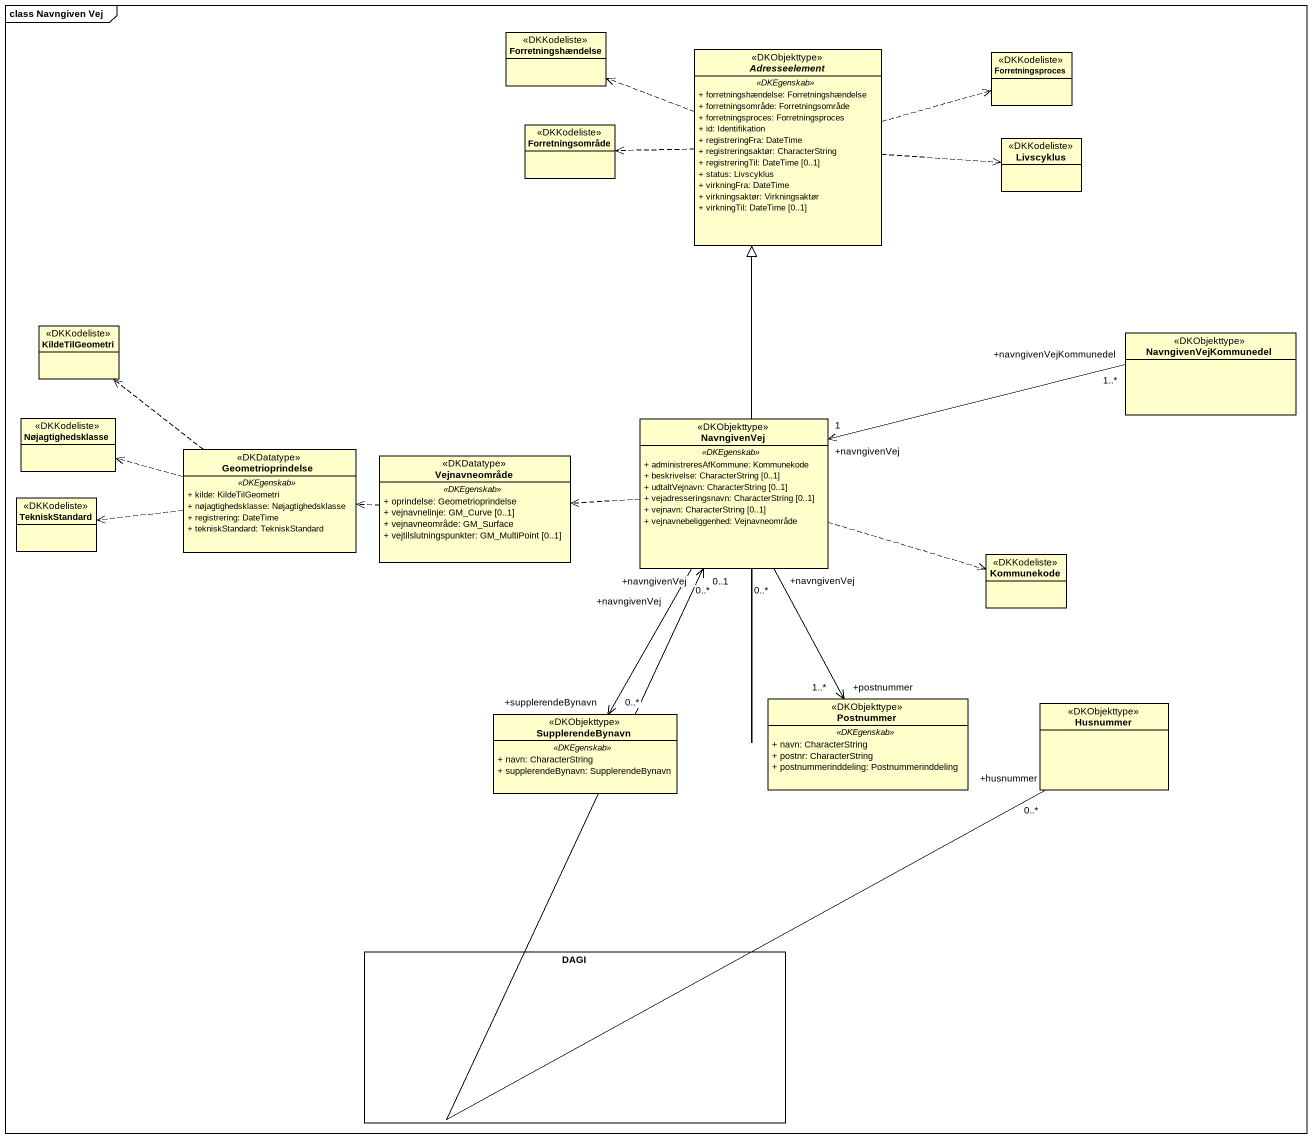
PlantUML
@startuml
mainframe class Navngiven Vej
allowmixing
hide circle
hide empty members
skinparam classAttributeIconSize 0
enum Forretningshændelse <<DKKodeliste>>
abstract class Adresseelement <<DKObjekttype>> {
  .. <<DKEgenskab>> ..
  + forretningshændelse: Forretningshændelse
  + forretningsområde: Forretningsområde
  + forretningsproces: Forretningsproces
  + id: Identifikation
  + registreringFra: DateTime
  + registreringsaktør: CharacterString
  + registreringTil: DateTime [0..1]
  + status: Livscyklus
  + virkningFra: DateTime
  + virkningsaktør: Virkningsaktør
  + virkningTil: DateTime [0..1]
}
enum Forretningsproces <<DKKodeliste>>
enum Forretningsområde <<DKKodeliste>>
enum Livscyklus <<DKKodeliste>>
enum KildeTilGeometri <<DKKodeliste>>
class NavngivenVejKommunedel <<DKObjekttype>>
enum Nøjagtighedsklasse <<DKKodeliste>>
class NavngivenVej <<DKObjekttype>> {
  .. <<DKEgenskab>> ..
  + administreresAfKommune: Kommunekode
  + beskrivelse: CharacterString [0..1]
  + udtaltVejnavn: CharacterString [0..1]
  + vejadresseringsnavn: CharacterString [0..1]
  + vejnavn: CharacterString [0..1]
  + vejnavnebeliggenhed: Vejnavneområde
}
class Geometrioprindelse <<DKDatatype>> {
  .. <<DKEgenskab>> ..
  + kilde: KildeTilGeometri
  + nøjagtighedsklasse: Nøjagtighedsklasse
  + registrering: DateTime
  + tekniskStandard: TekniskStandard
}
class Vejnavneområde <<DKDatatype>> {
  .. <<DKEgenskab>> ..
  + oprindelse: Geometrioprindelse
  + vejnavnelinje: GM_Curve [0..1]
  + vejnavneområde: GM_Surface
  + vejtilslutningspunkter: GM_MultiPoint [0..1]
}
enum TekniskStandard <<DKKodeliste>>
enum Kommunekode <<DKKodeliste>>
class SupplerendeBynavn <<DKObjekttype>> {
  .. <<DKEgenskab>> ..
  + navn: CharacterString
  + supplerendeBynavn: SupplerendeBynavn
}
class Postnummer <<DKObjekttype>> {
  .. <<DKEgenskab>> ..
  + navn: CharacterString
  + postnr: CharacterString
  + postnummerinddeling: Postnummerinddeling
}
class Husnummer <<DKObjekttype>>
rectangle DAGI
Adresseelement .left.> Forretningshændelse
Adresseelement .right.> Forretningsproces
Adresseelement .left.> Forretningsområde
Adresseelement .right.> Livscyklus
NavngivenVejKommunedel "+navngivenVejKommunedel\n1..*" -left-> "+navngivenVej\n1" NavngivenVej
NavngivenVej -up-|> Adresseelement
NavngivenVej .left.> Vejnavneområde
NavngivenVej .right.> Kommunekode
NavngivenVej "+navngivenVej\n0..*" --> "+supplerendeBynavn\n0..*" SupplerendeBynavn
NavngivenVej "+navngivenVej\n0..*" --> "+postnummer\n1..*" Postnummer
Geometrioprindelse .up.> KildeTilGeometri
Geometrioprindelse .left.> Nøjagtighedsklasse
Geometrioprindelse .left.> TekniskStandard
Vejnavneområde .left.> Geometrioprindelse
Husnummer "+husnummer\n0..*" -up-> "+navngivenVej\n0..1" NavngivenVej
@enduml
